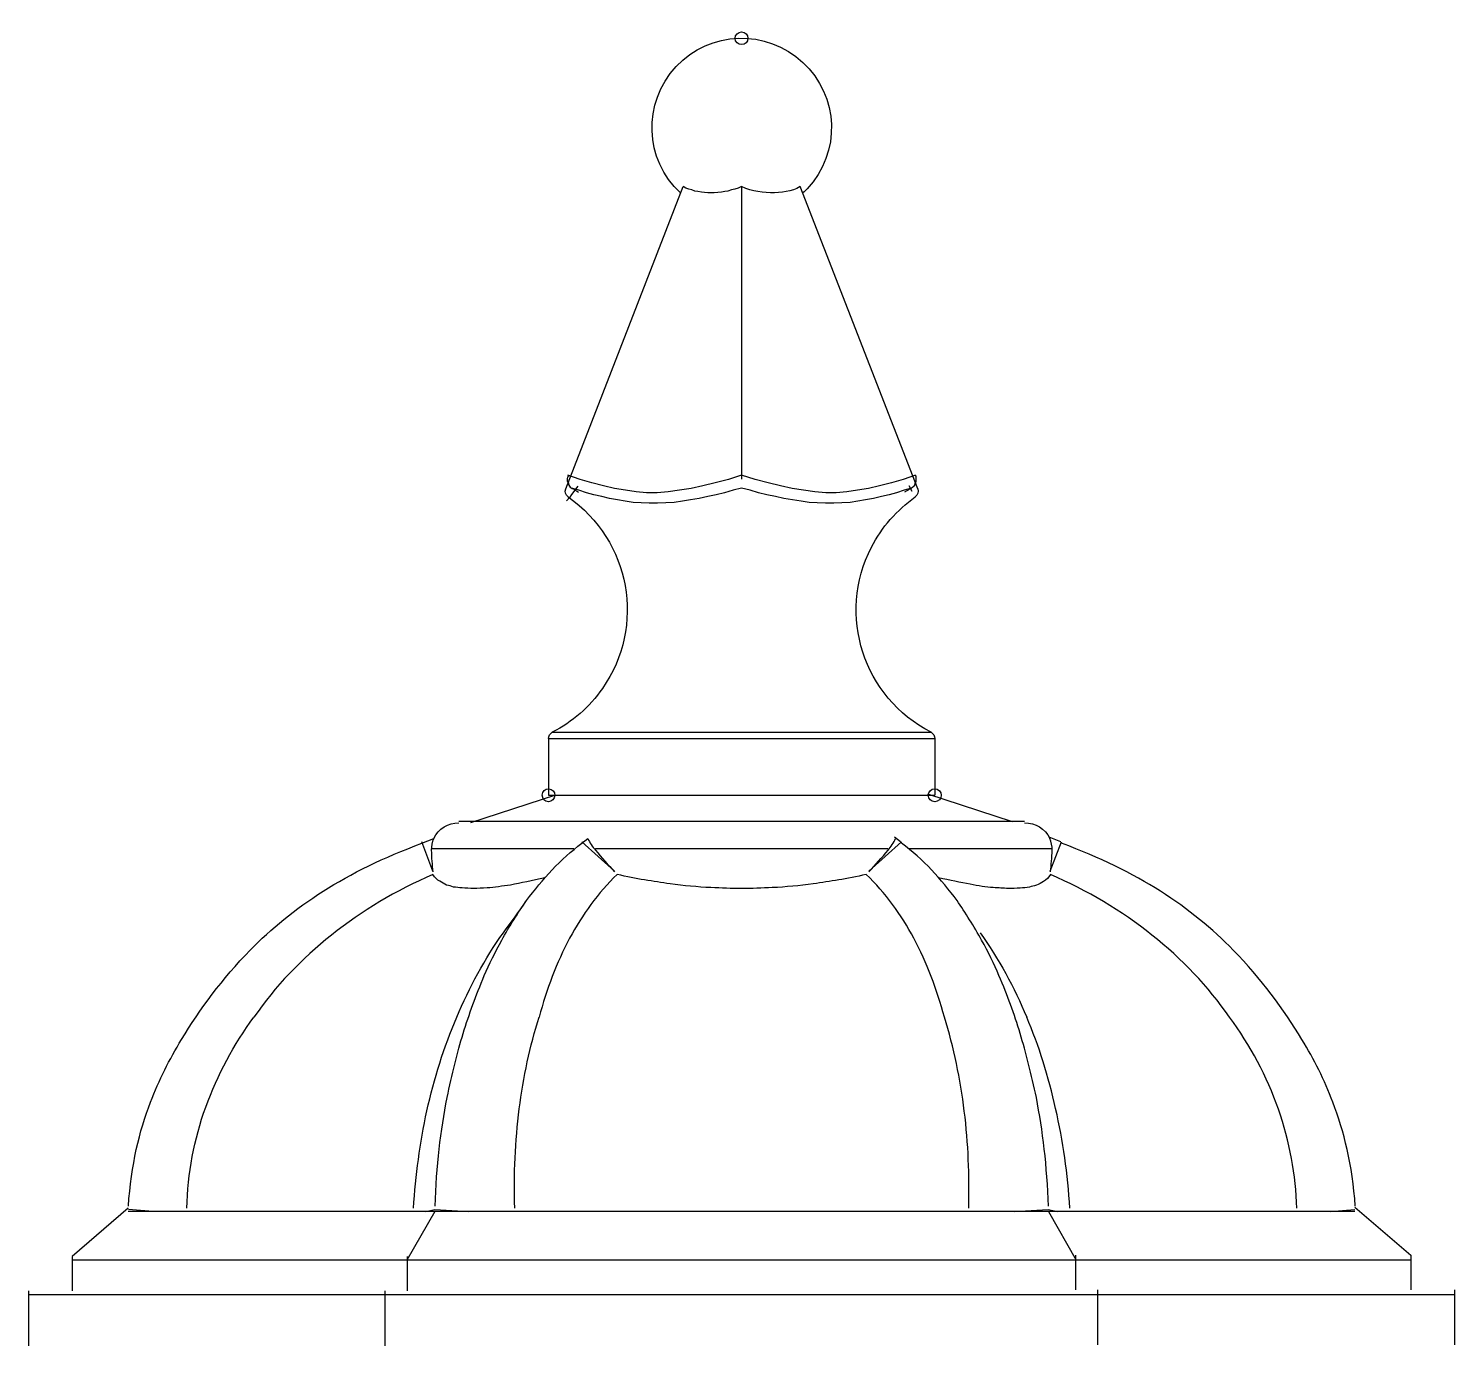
# Model space of a CAD drawing. Extents: x 0 to 177, y 0 to 306.
# Drawn here: x 16.04 to 39.37, y 284.03 to 305.56 of the extents above; entities that cross this region are included whole.
import ezdxf

# ---------------------------------------------------------------- set-up
doc = ezdxf.new("R2010")
doc.units = 0
doc.layers.add('LIVELLO_1', color=160, linetype='Continuous')

# ---------------------------------------------------------------- blocks, each defined once
blk = doc.blocks.new('AI9-BLK1')
at = {"layer": 'LIVELLO_1', "color": 7}
for p, q in [((-63.33, 145.141), (-61.407, 150.087)), ((-60.452, 150.087), (-60.452, 145.3)), ((-57.572, 145.141), (-59.495, 150.087)), ((-57.66, 145.102), (-57.709, 145.194)), ((-63.549, 141.163), (-57.352, 141.163)), ((-63.612, 141.062), (-63.612, 140.133)), ((-63.612, 141.062), (-57.29, 141.062)), ((-57.29, 141.062), (-57.29, 140.133)), ((-63.498, 140.133), (-64.886, 139.682)), ((-63.612, 140.133), (-57.29, 140.133)), ((-63.498, 140.133), (-57.401, 140.133)), ((-57.414, 140.156), (-56.027, 139.706)), ((-65.08, 139.709), (-55.827, 139.709)), ((-65.684, 139.348), (-65.489, 139.428)), ((-65.502, 138.893), (-65.684, 139.37)), ((-63.066, 139.37), (-62.531, 138.893)), ((-63.064, 139.348), (-62.966, 139.428)), ((-58.371, 138.893), (-57.839, 139.37)), ((-57.854, 139.372), (-57.95, 139.449)), ((-55.23, 139.372), (-55.423, 139.449)), ((-55.404, 138.893), (-55.22, 139.37)), ((-63.199, 139.256), (-65.528, 139.256)), ((-58.059, 139.256), (-62.841, 139.256)), ((-55.377, 139.256), (-57.707, 139.256)), ((-70.487, 133.381), (-71.401, 132.594)), ((-50.419, 133.328), (-70.487, 133.328)), ((-70.083, 133.328), (-70.484, 133.359)), ((-65.472, 133.328), (-65.928, 132.533)), ((-65.616, 133.328), (-65.469, 133.359)), ((-65.469, 133.359), (-64.917, 133.328)), ((-55.993, 133.328), (-55.437, 133.359)), ((-55.437, 133.359), (-55.287, 133.328)), ((-55.434, 133.328), (-54.981, 132.533)), ((-50.825, 133.328), (-50.419, 133.359)), ((-50.421, 133.399), (-49.505, 132.613)), ((-71.401, 132.594), (-71.401, 132.032)), ((-49.505, 132.533), (-71.401, 132.533)), ((-65.924, 132.594), (-65.924, 132.032)), ((-54.989, 132.613), (-54.989, 132.048)), ((-49.505, 132.613), (-49.505, 132.048)), ((-72.117, 132.032), (-72.117, 131.129)), ((-66.286, 132.032), (-66.286, 131.129)), ((-54.629, 132.048), (-54.629, 131.145)), ((-48.791, 132.048), (-48.791, 131.145)), ((-48.791, 131.964), (-72.117, 131.964))]:
    blk.add_line(p, q, dxfattribs=at)
for points in [[(-59.495, 150.087), (-59.549, 150.055), (-59.603, 150.034), (-59.663, 150.018), (-59.725, 150.002), (-59.785, 149.991), (-59.85, 149.986), (-59.917, 149.981), (-59.982, 149.981), (-60.051, 149.986), (-60.118, 149.991), (-60.186, 150.002), (-60.251, 150.018), (-60.316, 150.034), (-60.383, 150.055), (-60.452, 150.087), (-60.506, 150.06), (-60.561, 150.044), (-60.615, 150.031), (-60.675, 150.012), (-60.729, 150.002), (-60.782, 149.991), (-60.839, 149.986), (-60.9, 149.981), (-60.954, 149.981), (-61.007, 149.981), (-61.061, 149.986), (-61.11, 149.991), (-61.167, 150.002), (-61.216, 150.012), (-61.265, 150.031), (-61.314, 150.044), (-61.363, 150.06), (-61.407, 150.087)], [(-63.284, 145.364), (-63.284, 145.353), (-63.299, 145.332), (-63.305, 145.311), (-63.305, 145.295), (-63.305, 145.276), (-63.299, 145.255), (-63.284, 145.237), (-63.284, 145.215), (-63.27, 145.189), (-63.256, 145.168), (-63.224, 145.149), (-63.202, 145.141), (-63.18, 145.123), (-63.153, 145.112), (-63.121, 145.091)], [(-60.455, 145.364), (-60.668, 145.295), (-60.885, 145.239), (-61.087, 145.192), (-61.279, 145.149), (-61.469, 145.12), (-61.653, 145.096), (-61.832, 145.08), (-62.006, 145.08), (-62.177, 145.096), (-62.35, 145.12), (-62.529, 145.149), (-62.714, 145.192), (-62.904, 145.239), (-63.096, 145.295), (-63.297, 145.364)], [(-57.609, 145.364), (-57.81, 145.295), (-57.999, 145.239), (-58.195, 145.192), (-58.377, 145.149), (-58.556, 145.12), (-58.729, 145.096), (-58.908, 145.08), (-59.073, 145.08), (-59.252, 145.096), (-59.438, 145.12), (-59.624, 145.149), (-59.817, 145.192), (-60.02, 145.239), (-60.232, 145.295), (-60.455, 145.364)], [(-57.621, 145.364), (-57.603, 145.353), (-57.603, 145.332), (-57.603, 145.311), (-57.603, 145.295), (-57.603, 145.276), (-57.603, 145.255), (-57.621, 145.237), (-57.621, 145.215), (-57.634, 145.189), (-57.65, 145.168), (-57.68, 145.149), (-57.701, 145.141), (-57.725, 145.123), (-57.748, 145.112), (-57.785, 145.091)], [(-63.134, 145.186), (-63.235, 145.049), (-63.264, 145.009), (-63.316, 144.945)], [(-60.455, 145.154), (-60.59, 145.12), (-60.732, 145.08), (-60.869, 145.046), (-61.007, 145.017), (-61.146, 144.985), (-61.287, 144.964), (-61.42, 144.943), (-61.558, 144.921), (-61.694, 144.913), (-61.827, 144.908), (-61.962, 144.908), (-62.096, 144.913), (-62.228, 144.921), (-62.355, 144.943), (-62.484, 144.964), (-62.611, 144.985), (-62.741, 145.017), (-62.868, 145.046), (-62.991, 145.08), (-63.113, 145.12), (-63.235, 145.154)], [(-57.671, 145.154), (-57.794, 145.12), (-57.916, 145.08), (-58.04, 145.046), (-58.165, 145.017), (-58.295, 144.985), (-58.423, 144.964), (-58.55, 144.943), (-58.677, 144.921), (-58.814, 144.913), (-58.944, 144.908), (-59.079, 144.908), (-59.215, 144.913), (-59.348, 144.921), (-59.48, 144.943), (-59.619, 144.964), (-59.759, 144.985), (-59.898, 145.017), (-60.039, 145.046), (-60.178, 145.08), (-60.31, 145.12), (-60.455, 145.154)], [(-63.519, 140.133), (-60.452, 140.133), (-57.381, 140.133)]]:
    blk.add_lwpolyline(points, dxfattribs=at)
blk.add_circle((-57.292, 140.133), 0.106, dxfattribs=at)
blk.add_circle((-57.292, 140.133), 0.106, dxfattribs=at)
for centre, major_axis, ratio in [((-60.453, 152.51), (-0.105, 0), 0.987731), ((-63.611, 140.133), (-0.003, -0.106), 0.967073)]:
    blk.add_ellipse(centre, major_axis=major_axis, ratio=ratio, dxfattribs=at)
for points, knots in [([(-61.452, 149.981), (-62.044, 150.526), (-62.079, 151.451), (-61.524, 152.047), (-60.973, 152.637), (-60.044, 152.669), (-59.451, 152.116), (-58.856, 151.567), (-58.824, 150.64), (-59.378, 150.049), (-59.402, 150.023), (-59.423, 150.002), (-59.451, 149.981)], [0, 0, 0, 0, 1, 1, 1, 2, 2, 2, 3, 3, 3, 4, 4, 4, 4]), ([(-63.292, 145.011), (-62.269, 144.299), (-62.014, 142.9), (-62.73, 141.878), (-62.939, 141.576), (-63.221, 141.33), (-63.549, 141.163)], [0, 0, 0, 0, 1, 1, 1, 2, 2, 2, 2]), ([(-57.352, 141.163), (-58.463, 141.73), (-58.897, 143.086), (-58.328, 144.188), (-58.16, 144.516), (-57.913, 144.797), (-57.611, 145.011)], [0, 0, 0, 0, 1, 1, 1, 2, 2, 2, 2]), ([(-70.484, 133.413), (-70.438, 134.088), (-70.303, 134.644), (-70.124, 135.113), (-69.982, 135.486), (-69.812, 135.807), (-69.614, 136.141), (-69.315, 136.628), (-68.947, 137.137), (-68.491, 137.6), (-67.805, 138.302), (-66.931, 138.885), (-65.684, 139.348)], [0, 0, 0, 0, 1, 1, 1, 2, 2, 2, 3, 3, 3, 4, 4, 4, 4]), ([(-64.35, 137.886), (-64.221, 138.061), (-64.097, 138.233), (-63.97, 138.411), (-63.712, 138.758), (-63.416, 139.089), (-63.064, 139.348)], [0, 0, 0, 0, 1, 1, 1, 2, 2, 2, 2]), ([(-50.413, 133.413), (-50.462, 134.088), (-50.6, 134.644), (-50.779, 135.113), (-50.918, 135.486), (-51.089, 135.807), (-51.286, 136.141), (-51.585, 136.628), (-51.956, 137.137), (-52.409, 137.6), (-53.095, 138.302), (-53.969, 138.885), (-55.217, 139.348)], [0, 0, 0, 0, 1, 1, 1, 2, 2, 2, 3, 3, 3, 4, 4, 4, 4]), ([(-65.502, 138.837), (-66.105, 138.575), (-66.663, 138.247), (-67.161, 137.847), (-67.648, 137.46), (-68.085, 137.007), (-68.429, 136.506)], [0, 0, 0, 0, 1, 1, 1, 2, 2, 2, 2]), ([(-63.672, 138.782), (-63.882, 138.739), (-64.058, 138.697), (-64.233, 138.665), (-64.368, 138.646), (-64.495, 138.628), (-64.617, 138.617), (-64.694, 138.615), (-64.764, 138.609), (-64.84, 138.609), (-64.897, 138.609), (-64.962, 138.615), (-65.025, 138.617), (-65.07, 138.617), (-65.119, 138.628), (-65.166, 138.633), (-65.204, 138.646), (-65.238, 138.654), (-65.28, 138.665), (-65.315, 138.686), (-65.355, 138.702), (-65.391, 138.729), (-65.434, 138.75), (-65.472, 138.782), (-65.502, 138.837)], [0, 0, 0, 0, 1, 1, 1, 2, 2, 2, 3, 3, 3, 4, 4, 4, 5, 5, 5, 6, 6, 6, 7, 7, 7, 8, 8, 8, 8]), ([(-62.489, 138.837), (-62.8, 138.541), (-63.059, 138.18), (-63.266, 137.794), (-63.481, 137.394), (-63.641, 136.962), (-63.766, 136.506)], [0, 0, 0, 0, 1, 1, 1, 2, 2, 2, 2]), ([(-58.413, 138.837), (-58.734, 138.766), (-59.006, 138.723), (-59.28, 138.686), (-59.505, 138.654), (-59.73, 138.633), (-59.95, 138.623), (-60.118, 138.615), (-60.284, 138.609), (-60.452, 138.609), (-60.618, 138.609), (-60.782, 138.615), (-60.954, 138.623), (-61.173, 138.633), (-61.398, 138.654), (-61.623, 138.686), (-61.897, 138.723), (-62.171, 138.766), (-62.489, 138.837)], [0, 0, 0, 0, 1, 1, 1, 2, 2, 2, 3, 3, 3, 4, 4, 4, 5, 5, 5, 6, 6, 6, 6]), ([(-57.134, 136.506), (-57.262, 136.962), (-57.419, 137.394), (-57.634, 137.794), (-57.842, 138.18), (-58.1, 138.541), (-58.413, 138.837)], [0, 0, 0, 0, 1, 1, 1, 2, 2, 2, 2]), ([(-55.401, 138.837), (-55.431, 138.782), (-55.466, 138.75), (-55.515, 138.723), (-55.548, 138.697), (-55.589, 138.678), (-55.631, 138.665), (-55.67, 138.649), (-55.708, 138.641), (-55.745, 138.633), (-55.794, 138.623), (-55.846, 138.617), (-55.895, 138.615), (-55.96, 138.609), (-56.025, 138.609), (-56.092, 138.609), (-56.169, 138.615), (-56.247, 138.617), (-56.335, 138.623), (-56.454, 138.633), (-56.581, 138.649), (-56.711, 138.678), (-56.876, 138.705), (-57.042, 138.745), (-57.23, 138.782)], [0, 0, 0, 0, 1, 1, 1, 2, 2, 2, 3, 3, 3, 4, 4, 4, 5, 5, 5, 6, 6, 6, 7, 7, 7, 8, 8, 8, 8]), ([(-52.471, 136.506), (-52.817, 137.007), (-53.253, 137.46), (-53.739, 137.847), (-54.238, 138.247), (-54.797, 138.575), (-55.401, 138.837)], [0, 0, 0, 0, 1, 1, 1, 2, 2, 2, 2]), ([(-65.466, 133.413), (-65.445, 134.075), (-65.375, 134.649), (-65.269, 135.19), (-65.193, 135.566), (-65.103, 135.929), (-65.008, 136.236), (-64.956, 136.398), (-64.907, 136.551), (-64.848, 136.71), (-64.791, 136.861), (-64.734, 137.023), (-64.661, 137.184), (-64.58, 137.378), (-64.482, 137.568), (-64.376, 137.764), (-64.252, 137.987), (-64.107, 138.217), (-63.97, 138.411)], [0, 0, 0, 0, 1, 1, 1, 2, 2, 2, 3, 3, 3, 4, 4, 4, 5, 5, 5, 6, 6, 6, 6]), ([(-55.434, 133.413), (-55.455, 134.075), (-55.525, 134.649), (-55.631, 135.19), (-55.708, 135.566), (-55.802, 135.929), (-55.895, 136.236), (-55.944, 136.398), (-55.993, 136.551), (-56.053, 136.71), (-56.109, 136.861), (-56.169, 137.023), (-56.242, 137.184), (-56.321, 137.378), (-56.418, 137.568), (-56.527, 137.764), (-56.649, 137.987), (-56.795, 138.217), (-56.928, 138.411)], [0, 0, 0, 0, 1, 1, 1, 2, 2, 2, 3, 3, 3, 4, 4, 4, 5, 5, 5, 6, 6, 6, 6]), ([(-69.527, 133.381), (-69.516, 133.95), (-69.408, 134.509), (-69.218, 135.036), (-69.027, 135.563), (-68.757, 136.059), (-68.429, 136.506)], [0, 0, 0, 0, 1, 1, 1, 2, 2, 2, 2]), ([(-65.82, 133.381), (-65.787, 133.916), (-65.714, 134.446), (-65.6, 134.973), (-65.484, 135.497), (-65.321, 136.016), (-65.111, 136.506)], [0, 0, 0, 0, 1, 1, 1, 2, 2, 2, 2]), ([(-64.162, 133.381), (-64.182, 133.94), (-64.156, 134.475), (-64.089, 135.005), (-64.021, 135.524), (-63.915, 136.032), (-63.766, 136.506)], [0, 0, 0, 0, 1, 1, 1, 2, 2, 2, 2]), ([(-56.738, 133.381), (-56.723, 133.916), (-56.744, 134.44), (-56.809, 134.967), (-56.874, 135.492), (-56.98, 136.011), (-57.134, 136.506)], [0, 0, 0, 0, 1, 1, 1, 2, 2, 2, 2]), ([(-55.082, 133.381), (-55.116, 133.94), (-55.193, 134.48), (-55.315, 135.01), (-55.429, 135.529), (-55.589, 136.037), (-55.789, 136.506)], [0, 0, 0, 0, 1, 1, 1, 2, 2, 2, 2]), ([(-51.371, 133.381), (-51.384, 133.921), (-51.49, 134.475), (-51.669, 134.999), (-51.857, 135.537), (-52.132, 136.043), (-52.471, 136.506)], [0, 0, 0, 0, 1, 1, 1, 2, 2, 2, 2])]:
    blk.add_open_spline(points, degree=3, knots=knots, dxfattribs=at)
for points in [[(-63.292, 145.011), (-63.335, 145.043), (-63.351, 145.096), (-63.33, 145.141)], [(-57.572, 145.141), (-57.552, 145.096), (-57.569, 145.043), (-57.611, 145.011)], [(-63.612, 141.062), (-63.612, 141.099), (-63.587, 141.144), (-63.549, 141.163)], [(-57.352, 141.163), (-57.316, 141.144), (-57.29, 141.099), (-57.29, 141.062)], [(-65.489, 139.428), (-65.412, 139.587), (-65.253, 139.682), (-65.08, 139.682)], [(-55.825, 139.682), (-55.646, 139.682), (-55.488, 139.587), (-55.411, 139.428)], [(-65.489, 139.428), (-65.518, 139.37), (-65.528, 139.301), (-65.528, 139.235)], [(-62.966, 139.428), (-62.937, 139.356), (-62.896, 139.295), (-62.841, 139.235)], [(-58.056, 139.235), (-58.007, 139.295), (-57.965, 139.356), (-57.934, 139.428)], [(-56.928, 138.411), (-57.184, 138.758), (-57.484, 139.089), (-57.836, 139.348)], [(-55.372, 139.235), (-55.372, 139.301), (-55.385, 139.37), (-55.411, 139.428)], [(-65.528, 139.235), (-65.526, 139.115), (-65.518, 138.993), (-65.502, 138.88)], [(-62.841, 139.235), (-62.746, 139.115), (-62.637, 138.993), (-62.529, 138.88)], [(-58.369, 138.88), (-58.263, 138.993), (-58.16, 139.115), (-58.056, 139.235)], [(-55.401, 138.88), (-55.385, 138.993), (-55.377, 139.115), (-55.372, 139.235)], [(-65.111, 136.506), (-64.907, 136.991), (-64.656, 137.46), (-64.35, 137.886)], [(-56.552, 137.886), (-56.245, 137.46), (-55.993, 136.991), (-55.789, 136.506)]]:
    blk.add_open_spline(points, degree=3, dxfattribs=at)

msp = doc.modelspace()

# ---------------------------------------------------------------- block references
at = {"layer": 'LIVELLO_1', "color": 7}
msp.add_blockref('AI9-BLK1', (88.161027, 152.894888), dxfattribs=at)

doc.saveas('drawing.dxf')
